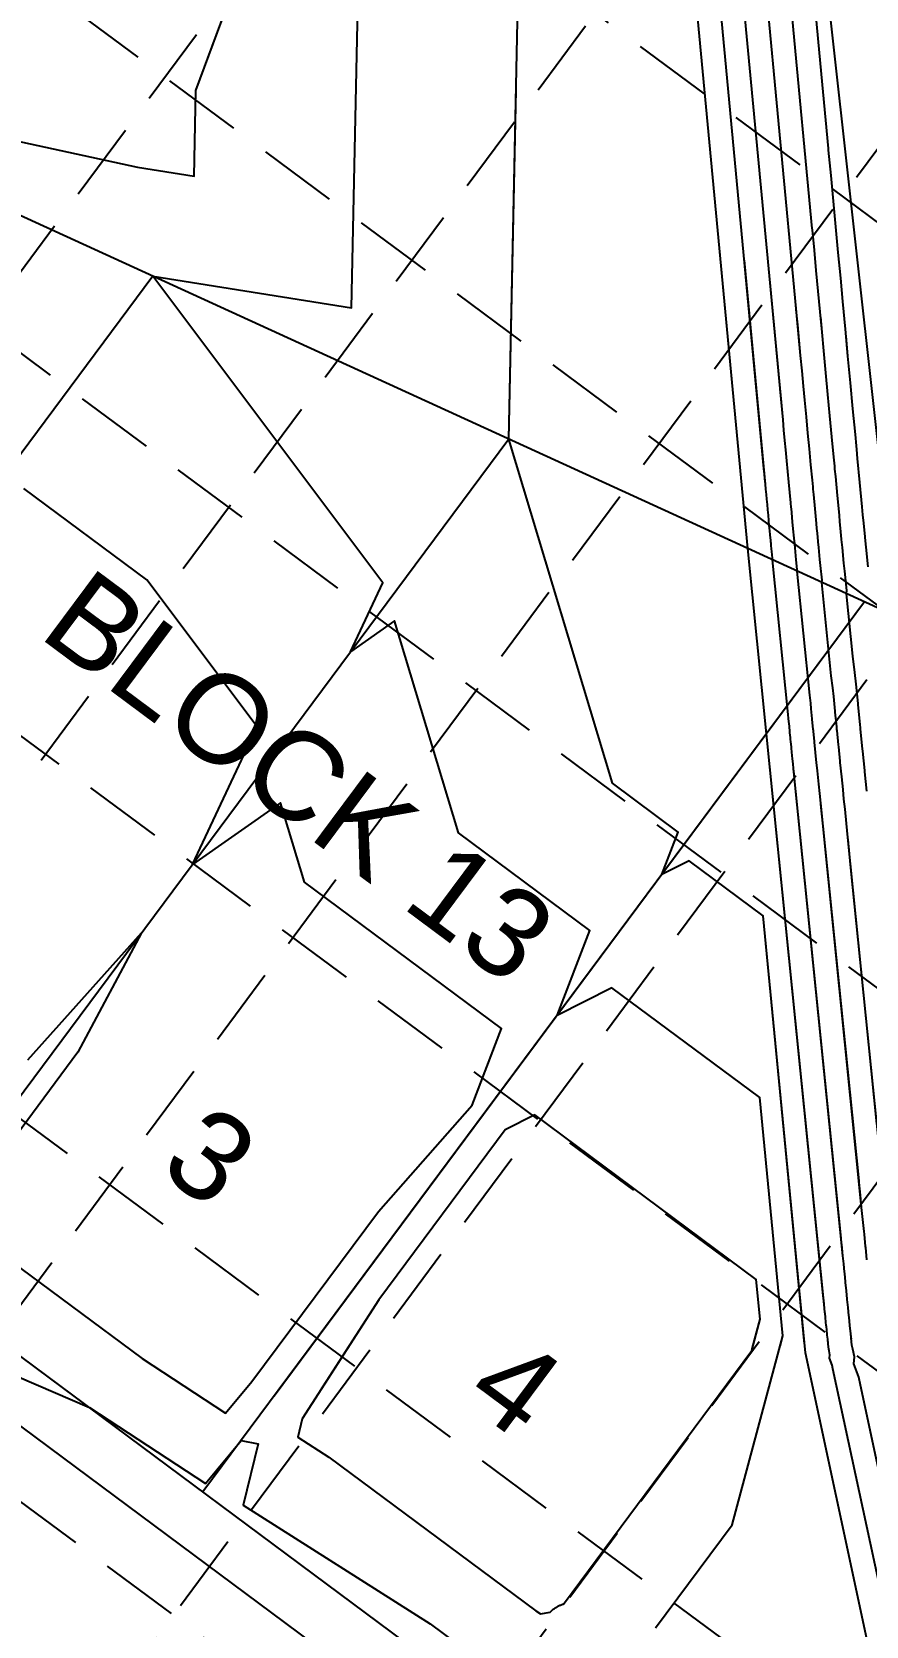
# Model space of a CAD drawing. Header units: feet. Extents: x 2260 to 6199, y 3666 to 7344.
# Drawn here: x 4741.8 to 4883.5, y 4910.2 to 5181 of the extents above; entities that cross this region are included whole.
import ezdxf
from ezdxf.enums import TextEntityAlignment as Align

# ---------------------------------------------------------------- set-up
doc = ezdxf.new("R2010")
doc.units = ezdxf.units.FT
doc.header["$LTSCALE"] = 40
doc.header["$MEASUREMENT"] = 0
doc.linetypes.add('HIDDEN', pattern=[0.375, 0.25, -0.125])
for name, color, linetype in [('BOUNDARY-LINE', 1, 'CONTINUOUS'), ('EOP-PROP', 4, 'CONTINUOUS'), ('FLOW-ARROWS', 253, 'CONTINUOUS'), ('GRID', 254, 'HIDDEN'), ('LOT-NOS', 4, 'CONTINUOUS'), ('lots-line', 4, 'CONTINUOUS'), ('PC', 43, 'CONTINUOUS'), ('POND', 5, 'CONTINUOUS'), ('ST-ROW', 2, 'CONTINUOUS')]:
    doc.layers.add(name, color=color, linetype=linetype)
doc.styles.get("Standard").update_dxf_attribs({"font": 'ARIAL.TTF'})

msp = doc.modelspace()

# ---------------------------------------------------------------- hatches: boundary and pattern name
at = {"layer": 'POND'}
h = msp.add_hatch(dxfattribs=at)
h.set_pattern_fill('ANSI31', color=256, scale=60, style=0)
edge = h.paths.add_edge_path()
edge.add_line((4863.35, 6262.33), (4832.61, 6283.58))
edge.add_line((4832.61, 6283.58), (4828.95, 6094.85))
edge.add_line((4828.95, 6094.85), (4828.26, 6021.94))
edge.add_line((4828.26, 6021.94), (4847.63, 5898.39))
edge.add_line((4847.63, 5898.39), (4848.09, 5787.7))
edge.add_line((4848.09, 5787.7), (4853.68, 5749.38))
edge.add_line((4853.68, 5749.38), (4869.8, 5688.77))
edge.add_line((4869.8, 5688.77), (4874.38, 5637.74))
edge.add_line((4874.38, 5637.74), (4884.84, 5598.23))
edge.add_line((4884.84, 5598.23), (4879.89, 5563.29))
edge.add_line((4879.89, 5563.29), (4875.07, 5535.8))
edge.add_line((4875.07, 5535.8), (4886.83, 5492.93))
edge.add_line((4886.83, 5492.93), (4883.05, 5458.46))
edge.add_line((4883.05, 5458.46), (4889.3, 5416.55))
edge.add_line((4889.3, 5416.55), (4906.43, 5313.8))
edge.add_line((4906.43, 5313.8), (4892, 5244.12))
edge.add_line((4892, 5244.12), (4898.16, 5209.04))
edge.add_line((4898.16, 5209.04), (4893.39, 5196.19))
edge.add_line((4893.39, 5196.19), (4908.41, 5098.29))
edge.add_line((4908.41, 5098.29), (4924.31, 5022.58))
edge.add_line((4924.31, 5022.58), (4923.27, 4983.4))
edge.add_line((4923.27, 4983.4), (4937.52, 4964.85))
edge.add_line((4937.52, 4964.85), (4969.27, 4921.35))
edge.add_line((4969.27, 4921.35), (4967.62, 4860.73))
edge.add_line((4967.62, 4860.73), (4960.16, 4836.43))
edge.add_line((4960.16, 4836.43), (4955.17, 4822.59))
edge.add_line((4955.17, 4822.59), (4971.99, 4795.47))
edge.add_line((4971.99, 4795.47), (4979.84, 4773.67))
edge.add_line((4979.84, 4773.67), (4989.69, 4738.4))
edge.add_line((4989.69, 4738.4), (4988.66, 4699.21))
edge.add_line((4988.66, 4699.21), (4985.5, 4689.56))
edge.add_line((4985.5, 4689.56), (4978.63, 4658.69))
edge.add_line((4978.63, 4658.69), (4976.82, 4640.05))
edge.add_line((4976.82, 4640.05), (4998.82, 4615.76))
edge.add_line((4998.82, 4615.76), (5014.41, 4588.23))
edge.add_line((5014.41, 4588.23), (5041.93, 4510.34))
edge.add_line((5041.93, 4510.34), (5037.43, 4487.52))
edge.add_line((5037.43, 4487.52), (5039.13, 4428.44))
edge.add_line((5039.13, 4428.44), (5050.17, 4396.85))
edge.add_line((5050.17, 4396.85), (5077.99, 4337.7))
edge.add_line((5077.99, 4337.7), (5172.27, 4069.55))
edge.add_line((5172.27, 4069.55), (5191.8, 4095.13))
edge.add_line((5191.8, 4095.13), (5125.44, 4396.17))
edge.add_line((5125.44, 4396.17), (5117.34, 4487.53))
edge.add_line((5117.34, 4487.53), (5073.41, 4643.97))
edge.add_line((5073.41, 4643.97), (5064.9, 4695.71))
edge.add_line((5064.9, 4695.71), (5032.39, 4796.89))
edge.add_line((5032.39, 4796.89), (5027.79, 4859.49))
edge.add_line((5027.79, 4859.49), (5015.99, 4975.61))
edge.add_line((5015.99, 4975.61), (4999.41, 5007.17))
edge.add_line((4999.41, 5007.17), (4995.84, 5066.28))
edge.add_line((4995.84, 5066.28), (4938.69, 5327.03))
edge.add_line((4938.69, 5327.03), (4957.4, 5595.01))
edge.add_line((4957.4, 5595.01), (4940.45, 5946.72))
edge.add_line((4940.45, 5946.72), (4931.05, 6032.46))
edge.add_line((4931.05, 6032.46), (4906.39, 6095.71))
edge.add_line((4906.39, 6095.71), (4865.82, 6172.04))
edge.add_line((4865.82, 6172.04), (4864.54, 6247.04))

# ---------------------------------------------------------------- linework, layer by layer
at = {"layer": 'BOUNDARY-LINE', "color": 7}
msp.add_line((4902.11, 4960.99), (4857.77, 5360.25), dxfattribs=at)
at = {"layer": 'EOP-PROP', "color": 7}
msp.add_line((4817.32, 4886.56), (4601.43, 5047.03), dxfattribs=at)
at = {"layer": 'FLOW-ARROWS', "color": 7}
for points in [[(4850.92, 5096.03, 0, 1.67, 0), (4846.52, 5098.41, 0, 0, 0), (4834.21, 5105.07, 0, 0, 0)], [(4850.92, 5096.03, 0, 1.67, 0), (4846.52, 5098.41, 0, 0, 0), (4834.21, 5105.07, 0, 0, 0)], [(4791.49, 5067.71, 0, 1.67, 0), (4788.5, 5063.7, 0, 0, 0), (4784.08, 5057.77, 0, 0, 0)], [(4791.49, 5067.71, 0, 1.67, 0), (4788.5, 5063.7, 0, 0, 0), (4784.08, 5057.77, 0, 0, 0)], [(4842.95, 5014.64, 0, 1.67, 0), (4838.49, 5012.39, 0, 0, 0), (4831.89, 5009.05, 0, 0, 0)], [(4842.95, 5014.64, 0, 1.67, 0), (4838.49, 5012.39, 0, 0, 0), (4831.89, 5009.05, 0, 0, 0)], [(4743.76, 5003.29, 0, 1.67, 0), (4746.74, 5007.3, 0, 0, 0), (4751.16, 5013.24, 0, 0, 0)], [(4743.76, 5003.29, 0, 1.67, 0), (4746.74, 5007.3, 0, 0, 0), (4751.16, 5013.24, 0, 0, 0)], [(4795.74, 4964.02, 0, 1.67, 0), (4798.72, 4968.03, 0, 0, 0), (4803.14, 4973.97, 0, 0, 0)], [(4795.74, 4964.02, 0, 1.67, 0), (4798.72, 4968.03, 0, 0, 0), (4803.14, 4973.97, 0, 0, 0)], [(4770.98, 4935.18, 0, 1.67, 0), (4773.96, 4939.19, 0, 0, 0), (4778.38, 4945.12, 0, 0, 0)]]:
    msp.add_lwpolyline(points, format="xyseb", dxfattribs=at)
at = {"layer": 'GRID', "linetype": 'HIDDEN', "ltscale": 1.35}
for p, q in [((2990.57, 6553.21), (5593.01, 4624.04)), ((2959.46, 6511.23), (5561.89, 4582.06)), ((2928.34, 6469.26), (5530.77, 4540.09)), ((2897.23, 6427.28), (5499.66, 4498.11)), ((2866.11, 6385.31), (5468.54, 4456.14)), ((2834.99, 6343.33), (5437.43, 4414.16)), ((5324.45, 5928.8), (4235.27, 4459.5)), ((5366.43, 5897.69), (4277.24, 4428.39)), ((5408.4, 5866.57), (4319.22, 4397.27)), ((5450.38, 5835.46), (4361.19, 4366.16)), ((5492.35, 5804.34), (4403.17, 4335.04))]:
    msp.add_line(p, q, dxfattribs=at)
at = {"layer": 'lots-line', "color": 7}
for p, q in [((4888.71, 5081.62), (4676.65, 5178.65)), ((4888.71, 5081.62), (4676.65, 5178.65)), ((4762.33, 5139.45), (4666.49, 5010.51)), ((4762.33, 5139.45), (4666.49, 5010.51)), ((4762.33, 5139.45), (4666.49, 5010.51)), ((4762.33, 5139.45), (4666.49, 5010.51)), ((4822.76, 5111.79), (4718.66, 4971.74)), ((4822.76, 5111.79), (4718.66, 4971.74)), ((4822.76, 5111.79), (4718.66, 4971.74)), ((4822.76, 5111.79), (4718.66, 4971.74)), ((4883.2, 5084.14), (4770.82, 4932.96)), ((4883.2, 5084.14), (4770.82, 4932.96)), ((4883.2, 5084.14), (4782.9, 4949.21)), ((4883.2, 5084.14), (4782.9, 4949.21))]:
    msp.add_line(p, q, dxfattribs=at)
at = {"layer": 'PC', "color": 43, "flags": 128}
for points, elevation in [([(4876.97, 4958.5), (4876.93, 4958.9), (4876.86, 4959.6), (4876.85, 4959.71), (4876.78, 4960.41), (4876.71, 4961.12), (4876.7, 4961.14), (4876.63, 4961.85), (4876.56, 4962.55), (4876.56, 4962.6), (4876.48, 4963.31), (4876.47, 4963.44), (4876.4, 4964.14), (4876.33, 4964.8), (4876.26, 4965.51), (4876.19, 4966.22), (4876.18, 4966.31), (4866.53, 5061.72), (4863.36, 5093.22), (4852.07, 5213.29), (4841.07, 5320.15), (4836.82, 5419.68), (4834, 5511.41)], 544), ([(4873, 4958.11), (4865.96, 5030.83), (4853.42, 5040.15), (4848.76, 5037.81), (4851.53, 5045.03), (4840.38, 5053.32), (4822.76, 5111.79), (4824.6, 5199.19), (4829.7, 5212.98), (4782.37, 5232.9), (4781.23, 5233.32), (4780.66, 5233.86), (4781.4, 5234.02), (4782.63, 5233.77), (4833.01, 5225.62), (4825.3, 5300.58), (4828.36, 5315.19), (4809.62, 5324.32), (4831.25, 5327.25), (4832.01, 5340.56), (4828.9, 5413.55), (4818.85, 5419.38), (4829.58, 5424.8), (4827.43, 5494.68)], 545), ([(4690.43, 5186.51), (4696.35, 5173.5), (4707.6, 5169.33), (4759.71, 5157.96), (4769.35, 5156.43), (4769.65, 5171), (4784.98, 5212.37)], 547), ([(4880.95, 4958.9), (4880.85, 4959.82), (4880.71, 4961.21), (4880.57, 4962.61), (4880.55, 4962.84), (4880.41, 4964.25), (4880.26, 4965.66), (4880.26, 4965.71), (4880.12, 4967.11), (4879.98, 4968.51), (4879.96, 4968.62), (4879.82, 4970.03), (4879.79, 4970.3), (4879.65, 4971.69), (4879.52, 4973.03), (4879.38, 4974.44), (4879.23, 4975.86), (4879.21, 4976.04), (4871.14, 5055.84), (4871.06, 5056.65), (4870.98, 5057.46), (4870.92, 5058.02), (4870.87, 5058.58), (4870.79, 5059.29), (4870.71, 5060.11), (4870.7, 5060.17), (4870.62, 5060.99), (4870.61, 5061.09), (4870.53, 5061.91), (4870.52, 5061.97), (4870.51, 5062.12), (4870.43, 5062.95), (4870.42, 5063.01), (4870.34, 5063.83), (4870.29, 5064.33), (4870.2, 5065.01), (4867.56, 5091.29), (4867.57, 5091.42), (4867.49, 5092.25), (4867.45, 5092.59), (4867.38, 5093.26), (4867.35, 5093.59), (4867.35, 5093.61), (4867.31, 5094.08), (4867.28, 5094.35), (4867.25, 5094.63), (4867.18, 5095.46), (4867.1, 5096.27), (4867.07, 5096.58), (4867.06, 5096.7), (4867.02, 5097.08), (4866.94, 5097.96), (4866.86, 5098.84), (4866.77, 5099.75), (4866.69, 5100.66), (4866.6, 5101.6), (4866.52, 5102.39), (4866.44, 5103.27), (4866.36, 5104.14), (4866.28, 5105.01), (4866.19, 5105.88), (4866.11, 5106.75), (4866.11, 5106.8), (4856.79, 5205.74)], 543), ([(4690.43, 5186.51), (4696.35, 5173.5), (4707.6, 5169.33), (4759.71, 5157.96), (4769.35, 5156.43), (4769.65, 5171), (4781.42, 5202.76)], 547), ([(4883.6, 4972.37), (4883.39, 4974.48), (4883.37, 4974.65), (4883.16, 4976.76), (4883.12, 4977.16), (4882.91, 4979.25), (4882.7, 4981.25), (4882.49, 4983.37), (4882.27, 4985.5), (4882.25, 4985.77), (4875.75, 5049.97), (4875.59, 5051.58), (4875.43, 5053.19), (4875.31, 5054.33), (4875.2, 5055.43), (4875.06, 5056.86), (4874.89, 5058.5), (4874.88, 5058.61), (4874.71, 5060.25), (4874.69, 5060.46), (4874.53, 5062.1), (4874.51, 5062.22), (4874.49, 5062.52), (4874.32, 5064.17), (4874.31, 5064.29), (4874.15, 5065.95), (4874.05, 5066.94), (4873.88, 5068.31), (4871.76, 5089.37), (4871.77, 5089.64), (4871.6, 5091.29), (4871.53, 5091.97), (4871.4, 5093.31), (4871.33, 5093.96), (4871.33, 5094.01), (4871.24, 5094.94), (4871.19, 5095.49), (4871.14, 5096.05), (4870.98, 5097.7), (4870.83, 5099.32), (4870.77, 5099.94), (4870.75, 5100.19), (4870.68, 5100.96), (4870.51, 5102.7), (4870.34, 5104.47), (4870.17, 5106.28), (4870, 5108.12), (4869.83, 5109.99), (4869.68, 5111.57), (4869.51, 5113.32), (4869.35, 5115.06), (4869.18, 5116.81), (4869.02, 5118.55), (4868.86, 5120.28), (4868.85, 5120.38), (4861.52, 5198.2)], 542), ([(4847.71, 4909.86), (4860.72, 4927.36), (4869.31, 4959.44), (4865.38, 4999.93), (4840.3, 5018.58), (4830.99, 5013.9), (4836.53, 5028.34), (4814.24, 5044.91), (4803.39, 5080.9), (4795.91, 5075.67), (4801.39, 5087.35), (4762.33, 5139.45), (4796.05, 5134.11), (4797.12, 5185.1), (4798.86, 5189.77)], 546), ([(4885.28, 4995.5), (4880.37, 5044.09), (4880.12, 5046.51), (4879.88, 5048.93), (4879.7, 5050.63), (4879.54, 5052.29), (4879.32, 5054.43), (4879.07, 5056.88), (4879.05, 5057.06), (4878.81, 5059.52), (4878.77, 5059.83), (4878.52, 5062.29), (4878.51, 5062.47), (4878.47, 5062.92), (4878.22, 5065.4), (4878.2, 5065.58), (4877.95, 5068.06), (4877.8, 5069.55), (4877.55, 5071.6), (4875.96, 5087.45), (4875.97, 5087.85), (4875.72, 5090.34), (4875.62, 5091.35), (4875.41, 5093.36), (4875.32, 5094.34), (4875.31, 5094.41), (4875.18, 5095.8), (4875.1, 5096.62), (4875.02, 5097.47), (4874.79, 5099.95), (4874.56, 5102.37), (4874.47, 5103.31), (4874.44, 5103.68), (4874.33, 5104.83), (4874.08, 5107.44), (4873.83, 5110.11), (4873.58, 5112.81), (4873.32, 5115.57), (4873.05, 5118.38), (4872.83, 5120.76), (4872.58, 5123.37), (4872.34, 5125.99), (4872.09, 5128.6), (4871.84, 5131.21), (4871.6, 5133.82), (4871.59, 5133.97), (4866.25, 5190.66)], 541), ([(4868.84, 4957.7), (4869.31, 4959.44), (4865.38, 4999.93), (4840.3, 5018.58), (4830.99, 5013.9), (4836.53, 5028.34), (4814.24, 5044.91), (4803.39, 5080.9), (4795.91, 5075.67), (4801.39, 5087.35), (4762.33, 5139.45), (4796.05, 5134.11), (4797.12, 5185.1)], 546), ([(4883.78, 5090.11), (4883.45, 5093.45), (4883.28, 5095.09), (4883.27, 5095.21), (4883.05, 5097.53), (4882.92, 5098.9), (4882.79, 5100.3), (4882.4, 5104.44), (4882.02, 5108.48), (4881.87, 5110.04), (4881.82, 5110.66), (4881.63, 5112.57), (4881.22, 5116.93), (4880.81, 5121.37), (4880.38, 5125.88), (4879.95, 5130.48), (4879.51, 5135.16), (4879.14, 5139.12), (4878.73, 5143.48), (4878.31, 5147.84), (4877.9, 5152.2), (4877.5, 5156.55), (4877.09, 5160.89), (4877.06, 5161.14), (4875.7, 5175.58), (4875.3, 5179.82), (4874.9, 5184.1)], 539), ([(4883.58, 5052), (4883.25, 5055.27), (4883.23, 5055.51), (4882.9, 5058.79), (4882.85, 5059.2), (4882.52, 5062.49), (4882.5, 5062.72), (4882.45, 5063.32), (4882.12, 5066.62), (4882.09, 5066.87), (4881.76, 5070.17), (4881.56, 5072.15), (4881.22, 5074.89), (4880.15, 5085.53), (4880.17, 5086.06), (4879.83, 5089.38), (4879.7, 5090.73), (4879.43, 5093.4), (4879.3, 5094.71), (4879.29, 5094.81), (4879.11, 5096.67), (4879.01, 5097.76), (4878.91, 5098.88), (4878.59, 5102.2), (4878.29, 5105.42), (4878.17, 5106.67), (4878.13, 5107.17), (4877.98, 5108.7), (4877.65, 5112.19), (4877.32, 5115.74), (4876.98, 5119.35), (4876.63, 5123.03), (4876.28, 5126.77), (4875.98, 5129.94), (4875.65, 5133.43), (4875.33, 5136.92), (4875, 5140.4), (4874.67, 5143.88), (4874.34, 5147.36), (4874.32, 5147.56), (4870.98, 5183.12)], 540), ([(4883.59, 4907.98), (4873.15, 4956.58), (4865.96, 5030.83), (4853.42, 5040.15), (4848.76, 5037.81), (4851.53, 5045.03), (4840.38, 5053.32), (4822.76, 5111.79), (4824, 5171.05)], 545), ([(4886.85, 4911.84), (4877.83, 4953.84), (4877.68, 4954.5), (4877.26, 4955.65), (4877.31, 4956.23), (4877.17, 4956.89), (4877.1, 4957.22), (4877.1, 4957.24), (4877.07, 4957.51), (4877, 4958.2), (4876.93, 4958.9), (4876.86, 4959.6), (4876.85, 4959.71), (4876.78, 4960.41), (4876.71, 4961.12), (4876.7, 4961.14), (4876.63, 4961.85), (4876.56, 4962.55), (4876.56, 4962.6), (4876.48, 4963.31), (4876.47, 4963.44), (4876.4, 4964.14), (4876.33, 4964.8), (4866.53, 5061.72), (4863.36, 5093.22), (4858.45, 5145.41)], 544), ([(4890.11, 4915.7), (4882.5, 4951.11), (4882.22, 4952.43), (4881.37, 4954.73), (4881.48, 4955.87), (4881.19, 4957.2), (4881.05, 4957.87), (4881.05, 4957.91), (4880.99, 4958.45), (4880.85, 4959.82), (4880.71, 4961.21), (4880.57, 4962.61), (4880.55, 4962.84), (4880.41, 4964.25), (4880.26, 4965.66), (4880.26, 4965.71), (4880.12, 4967.11), (4879.98, 4968.51), (4879.96, 4968.62), (4879.82, 4970.03), (4879.79, 4970.3), (4879.65, 4971.69), (4879.52, 4973.03), (4871.32, 5054.13), (4871.23, 5054.93), (4871.15, 5055.74), (4871.14, 5055.84), (4871.06, 5056.65), (4870.98, 5057.46), (4870.92, 5058.02), (4870.87, 5058.58), (4870.79, 5059.29), (4870.71, 5060.11), (4870.7, 5060.17), (4870.62, 5060.99), (4870.61, 5061.09), (4870.53, 5061.91), (4870.52, 5061.97), (4870.51, 5062.12), (4870.43, 5062.95), (4870.42, 5063.01), (4870.34, 5063.83), (4870.29, 5064.33), (4870.2, 5065.01), (4867.56, 5091.29), (4867.57, 5091.42), (4867.49, 5092.25), (4867.45, 5092.59), (4867.38, 5093.26), (4867.35, 5093.59), (4867.35, 5093.61), (4867.31, 5094.08), (4867.28, 5094.35), (4867.25, 5094.63), (4867.18, 5095.46), (4867.1, 5096.27), (4867.07, 5096.58), (4867.06, 5096.7), (4867.02, 5097.08), (4866.94, 5097.96), (4866.86, 5098.84), (4866.77, 5099.75), (4866.69, 5100.66), (4866.6, 5101.6), (4866.52, 5102.39), (4866.44, 5103.27), (4866.36, 5104.14), (4862.78, 5142.19)], 543), ([(4883.6, 4972.37), (4883.39, 4974.48), (4883.37, 4974.65), (4883.16, 4976.76), (4883.12, 4977.16), (4882.91, 4979.25), (4882.7, 4981.25), (4876.1, 5046.54), (4875.94, 5048.15), (4875.78, 5049.76), (4875.75, 5049.97), (4875.59, 5051.58), (4875.43, 5053.19), (4875.31, 5054.33), (4875.2, 5055.43), (4875.06, 5056.86), (4874.89, 5058.5), (4874.88, 5058.61), (4874.71, 5060.25), (4874.69, 5060.46), (4874.53, 5062.1), (4874.51, 5062.22), (4874.49, 5062.52), (4874.32, 5064.17), (4874.31, 5064.29), (4874.15, 5065.95), (4874.05, 5066.94), (4873.88, 5068.31), (4871.76, 5089.37), (4871.77, 5089.64), (4871.6, 5091.29), (4871.53, 5091.97), (4871.4, 5093.31), (4871.33, 5093.96), (4871.33, 5094.01), (4871.24, 5094.94), (4871.19, 5095.49), (4871.14, 5096.05), (4870.98, 5097.7), (4870.83, 5099.32), (4870.77, 5099.94), (4870.75, 5100.19), (4870.68, 5100.96), (4870.51, 5102.7), (4870.34, 5104.47), (4870.17, 5106.28), (4870, 5108.12), (4869.83, 5109.99), (4869.68, 5111.57), (4869.51, 5113.32), (4869.35, 5115.06), (4867.1, 5138.97)], 542), ([(4885.89, 4989.47), (4880.89, 5038.95), (4880.64, 5041.36), (4880.4, 5043.78), (4880.37, 5044.09), (4880.12, 5046.51), (4879.88, 5048.93), (4879.7, 5050.63), (4879.54, 5052.29), (4879.32, 5054.43), (4879.07, 5056.88), (4879.05, 5057.06), (4878.81, 5059.52), (4878.77, 5059.83), (4878.52, 5062.29), (4878.51, 5062.47), (4878.47, 5062.92), (4878.22, 5065.4), (4878.2, 5065.58), (4877.95, 5068.06), (4877.8, 5069.55), (4877.55, 5071.6), (4875.96, 5087.45), (4875.97, 5087.85), (4875.72, 5090.34), (4875.62, 5091.35), (4875.41, 5093.36), (4875.32, 5094.34), (4875.31, 5094.41), (4875.18, 5095.8), (4875.1, 5096.62), (4875.02, 5097.47), (4874.79, 5099.95), (4874.56, 5102.37), (4874.47, 5103.31), (4874.44, 5103.68), (4874.33, 5104.83), (4874.08, 5107.44), (4873.83, 5110.11), (4873.58, 5112.81), (4873.32, 5115.57), (4873.05, 5118.38), (4872.83, 5120.76), (4872.58, 5123.37), (4872.34, 5125.99), (4871.42, 5135.76)], 541), ([(4883.58, 5052), (4883.25, 5055.27), (4883.23, 5055.51), (4882.9, 5058.79), (4882.85, 5059.2), (4882.52, 5062.49), (4882.5, 5062.72), (4882.45, 5063.32), (4882.12, 5066.62), (4882.09, 5066.87), (4881.76, 5070.17), (4881.56, 5072.15), (4881.22, 5074.89), (4880.15, 5085.53), (4880.17, 5086.06), (4879.83, 5089.38), (4879.7, 5090.73), (4879.43, 5093.4), (4879.3, 5094.71), (4879.29, 5094.81), (4879.11, 5096.67), (4879.01, 5097.76), (4878.91, 5098.88), (4878.59, 5102.2), (4878.29, 5105.42), (4878.17, 5106.67), (4878.13, 5107.17), (4877.98, 5108.7), (4877.65, 5112.19), (4877.32, 5115.74), (4876.98, 5119.35), (4876.63, 5123.03), (4876.28, 5126.77), (4875.98, 5129.94), (4875.74, 5132.54)], 540), ([(4883.78, 5090.11), (4883.45, 5093.45), (4883.28, 5095.09), (4883.27, 5095.21), (4883.05, 5097.53), (4882.92, 5098.9), (4882.79, 5100.3), (4882.4, 5104.44), (4882.02, 5108.48), (4881.87, 5110.04), (4881.82, 5110.66), (4881.63, 5112.57), (4881.22, 5116.93), (4880.81, 5121.37), (4880.38, 5125.88), (4880.06, 5129.33)], 539), ([(4736.41, 4973.52), (4760.53, 4955.59), (4774.67, 4946.32), (4779.14, 4951.7), (4800.62, 4980.59), (4816.54, 4998.66), (4821.53, 5011.65), (4788.09, 5036.51), (4784.02, 5050), (4769.06, 5039.55), (4780.02, 5062.9), (4761.3, 5087.87), (4740.4, 5103.4)], 547), ([(4736.41, 4973.52), (4760.53, 4955.59), (4774.67, 4946.32), (4779.14, 4951.7), (4800.62, 4980.59), (4816.54, 4998.66), (4821.53, 5011.65), (4788.09, 5036.51), (4784.02, 5050), (4769.06, 5039.55), (4780.02, 5062.9), (4761.3, 5087.87), (4740.4, 5103.4)], 547), ([(4741.07, 5006.32), (4760.41, 5027.92), (4749.59, 5007.64), (4733.32, 4985.75)], 547), ([(4741.07, 5006.32), (4760.41, 5027.92), (4749.59, 5007.64), (4733.32, 4985.75)], 547), ([(4721.74, 4907.15), (4709.01, 4922.3), (4703.8, 4928.51), (4695.3, 4938.63), (4671.91, 4956.2), (4656.91, 4967.56), (4639.86, 4980.46), (4671.68, 4971.93), (4679.1, 4969.99), (4667.43, 4986.84), (4652.66, 5008.33), (4674.01, 4992.71), (4690.23, 4980.84), (4698.09, 4975.07), (4713.79, 4963.51), (4726.49, 4958.06), (4733.39, 4955.09), (4751.56, 4947.27), (4771.24, 4934.39), (4777.33, 4941.71), (4780.19, 4941.1), (4777.67, 4930.7), (4809.42, 4910.54), (4819.53, 4903.03)], 546), ([(4693.04, 4940.33), (4671.91, 4956.2), (4656.91, 4967.56), (4639.86, 4980.46), (4671.68, 4971.93), (4679.1, 4969.99), (4667.43, 4986.84), (4652.66, 5008.33), (4674.01, 4992.71), (4690.23, 4980.84), (4698.09, 4975.07), (4713.79, 4963.51), (4726.49, 4958.06), (4733.39, 4955.09), (4751.56, 4947.27), (4753.1, 4946.27)], 546), ([(4800.68, 4965.59), (4787.68, 4945.35), (4786.92, 4942.23), (4792.21, 4938.87), (4827.34, 4912.76), (4828.17, 4912.22), (4829.81, 4912.55), (4829.91, 4912.65), (4830.01, 4912.74), (4830.11, 4912.83), (4830.22, 4912.92), (4830.32, 4913.01), (4830.43, 4913.09), (4830.54, 4913.17), (4830.65, 4913.25), (4830.76, 4913.32), (4830.87, 4913.39), (4830.99, 4913.45), (4831.1, 4913.52), (4831.22, 4913.58), (4831.33, 4913.63), (4831.45, 4913.69), (4831.57, 4913.74), (4831.68, 4913.78), (4831.8, 4913.82), (4831.92, 4913.86), (4832.04, 4913.9), (4864.03, 4956.95), (4865.46, 4962.29), (4864.81, 4969.04), (4827.19, 4997.01), (4822.16, 4994.48), (4800.68, 4965.59)], 547), ([(4864.11, 4957.23), (4865.46, 4962.29), (4864.81, 4969.04), (4827.19, 4997.01), (4822.16, 4994.48), (4800.68, 4965.59)], 547), ([(4800.68, 4965.59), (4790.65, 4949.98)], 547)]:
    msp.add_lwpolyline(points, dxfattribs=dict(at, elevation=elevation))
at = {"layer": 'ST-ROW', "color": 7}
for p in [(4830.68, 4888.47), (4752.94, 4946.25)]:
    msp.add_line(p, (4602.28, 5058.24), dxfattribs=at)

# ---------------------------------------------------------------- texts
at = {"layer": 'LOT-NOS', "color": 7}
msp.add_text('BLOCK 13', height=15, rotation=323.3354, dxfattribs=at).set_placement((4742.61, 5078.38))
for s, p in [('3', (4772.14, 4990.04)), ('3', (4772.14, 4990.04)), ('4', (4823.95, 4951.01))]:
    msp.add_text(s, height=15, rotation=323.3354, dxfattribs=at).set_placement(p, align=Align.MIDDLE_CENTER)

doc.saveas('drawing.dxf')
